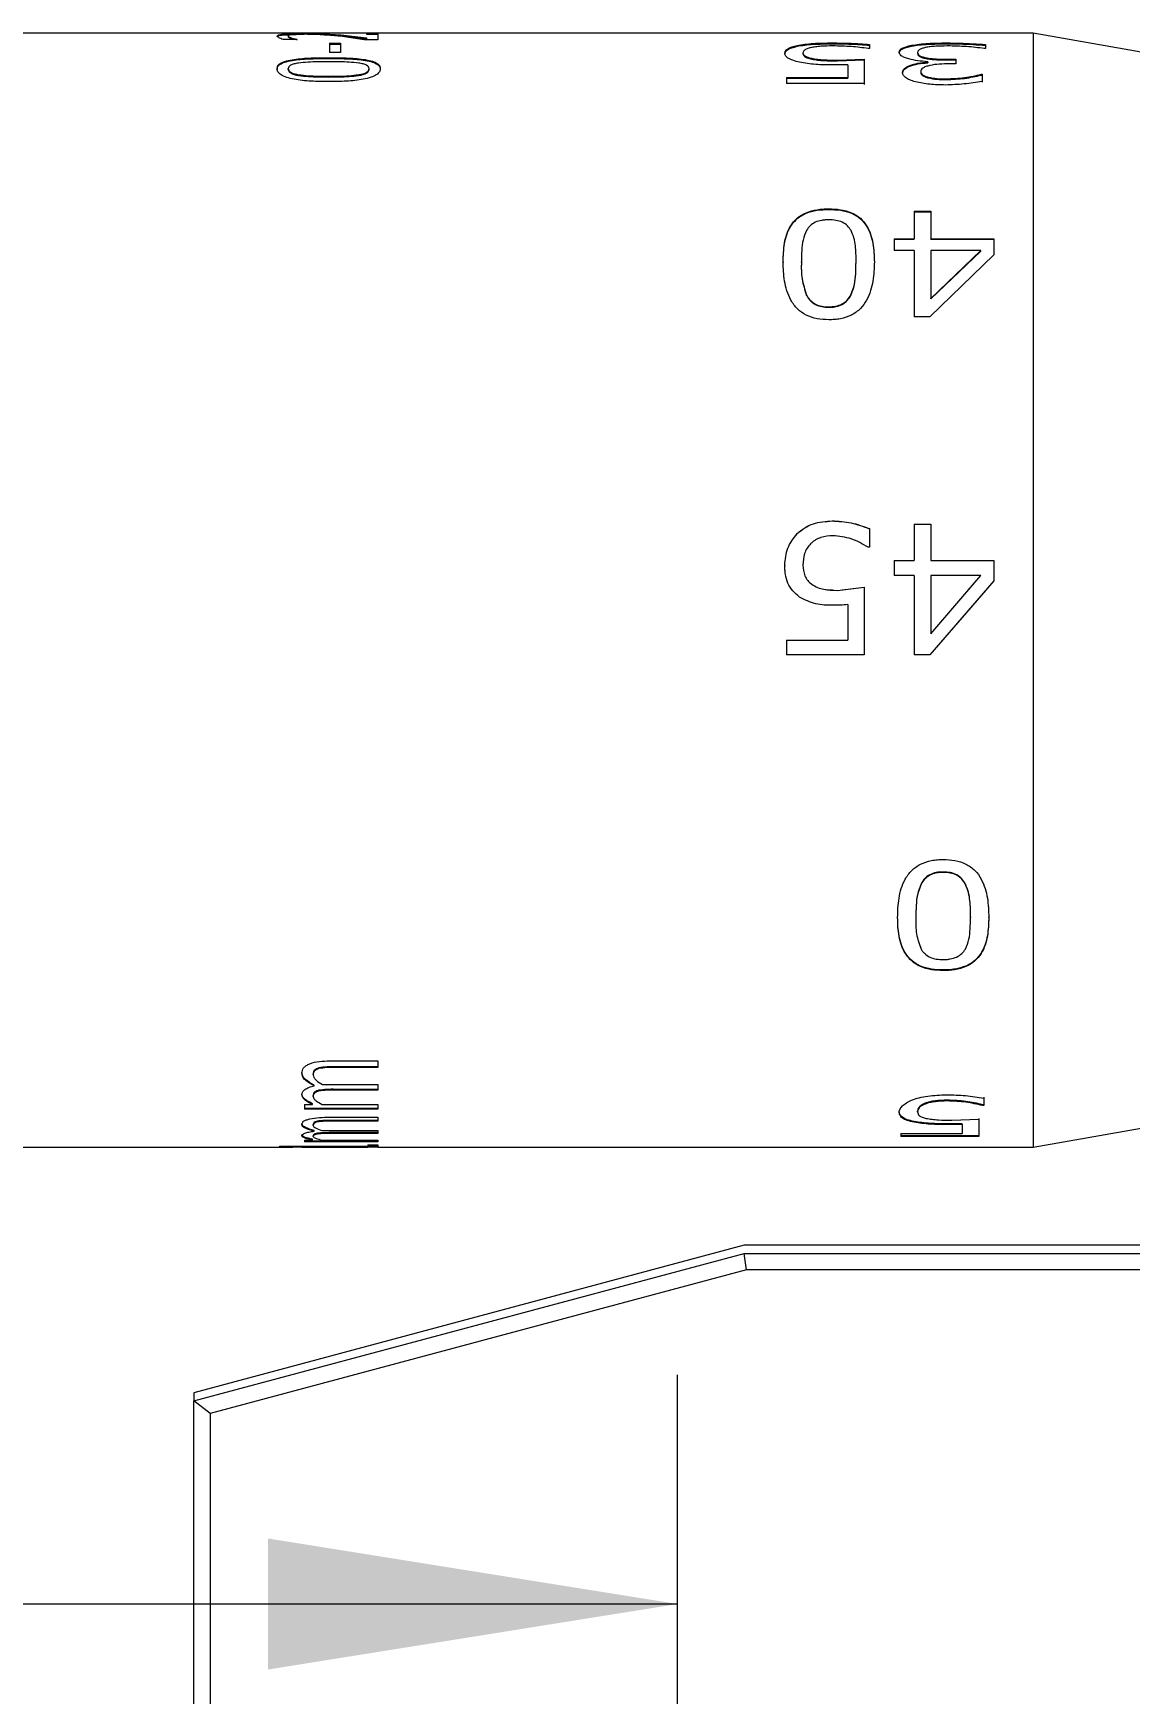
# Model space of a CAD drawing. Header units: millimetres. Extents: x 2 to 278, y 1 to 215.
# Drawn here: x 124.16 to 132.66, y 188.92 to 201.79 of the extents above; entities that cross this region are included whole.
import ezdxf

# ---------------------------------------------------------------- set-up
doc = ezdxf.new("R2010")
doc.units = ezdxf.units.MM
doc.styles.add('SLDTEXTSTYLE0', font='TXT', dxfattribs={"width": 0.75})
doc.dimstyles.new('SLDDIMSTYLE5', dxfattribs={"dimtxt": 2.116667, "dimasz": 3.175, "dimexe": 0, "dimexo": 0.0625, "dimgap": 0.529167, "dimtad": 0, "dimtih": 1, "dimtoh": 1, "dimdec": 1, "dimlfac": 2, "dimrnd": 1e-09, "dimzin": 4, "dimdsep": 46, "dimtxsty": 'SLDTEXTSTYLE0', "dimsah": 1, "dimcen": 0.09, "dimadec": 0, "dimazin": 1, "dimtfac": 1, "dimtdec": 1, "dimtmove": 0, "dimatfit": 0, "dimfxl": 1, "dimfrac": 2, "dimtolj": 1, "dimtzin": 12, "dimarcsym": 0})

# ---------------------------------------------------------------- blocks, each defined once
blk = doc.blocks.new('_D_4')
at = {"color": 7, "linetype": 'Continuous', "lineweight": 0}
for p, q in [((129.153, 187.8), (129.153, 191.392)), ((134.153, 184.675), (134.153, 191.392)), ((129.153, 189.614), (119.359, 189.614)), ((134.153, 189.614), (140.503, 189.614)), ((109.885, 188.044), (109.241, 188.044)), ((109.241, 188.044), (109.241, 184.681)), ((117.642, 188.044), (118.286, 188.044)), ((118.286, 188.044), (118.286, 184.681)), ((109.241, 184.681), (109.885, 184.681)), ((118.286, 184.681), (117.642, 184.681))]:
    blk.add_line(p, q, dxfattribs=at)
at = {"color": 7, "linetype": 'Continuous', "lineweight": 18}
for points in [[(129.153, 189.614), (125.978, 190.122), (125.978, 189.106)], [(134.153, 189.614), (137.328, 189.106), (137.328, 190.122)]]:
    blk.add_solid(points, dxfattribs=at)
at = {"color": 7, "linetype": 'Continuous', "lineweight": 18, "char_height": 2.1167, "attachment_point": 1, "style": 'SLDTEXTSTYLE0'}
for s, insert in [('10.0mm', (108.166, 191.202)), ('0.39in', (109.885, 187.409)), ('TYPICAL', (108.06, 183.617))]:
    blk.add_mtext(s, dxfattribs=dict(at, insert=insert))

msp = doc.modelspace()

# ---------------------------------------------------------------- linework, layer by layer
at = {"color": 7, "linetype": 'Continuous', "lineweight": 18}
for p, q in [((131.909, 201.793), (122.887, 201.793)), ((126.134, 201.771), (126.134, 201.765)), ((126.412, 201.787), (126.543, 201.78)), ((126.412, 201.787), (126.412, 201.781)), ((126.412, 201.781), (126.543, 201.774)), ((126.723, 201.741), (126.537, 201.769)), ((126.543, 201.78), (126.742, 201.757)), ((126.543, 201.774), (126.742, 201.75)), ((126.742, 201.79), (126.829, 201.79)), ((126.742, 201.79), (126.742, 201.785)), ((126.742, 201.784), (126.829, 201.784)), ((126.742, 201.757), (126.742, 201.75)), ((126.829, 201.79), (126.829, 201.741)), ((135.084, 201.233), (131.909, 201.793)), ((131.909, 201.793), (131.909, 200.968)), ((126.202, 201.744), (126.095, 201.744)), ((126.202, 201.745), (126.202, 201.744)), ((126.202, 201.745), (126.202, 201.739)), ((126.453, 201.715), (126.54, 201.715)), ((126.453, 201.715), (126.453, 201.643)), ((126.453, 201.709), (126.54, 201.709)), ((126.54, 201.643), (126.453, 201.643)), ((126.54, 201.715), (126.54, 201.643)), ((126.829, 201.741), (126.723, 201.741)), ((129.983, 201.639), (129.983, 201.633)), ((130.079, 201.698), (130.079, 201.691)), ((130.124, 201.64), (130.124, 201.633)), ((130.351, 201.717), (130.351, 201.711)), ((130.639, 201.674), (130.629, 201.674)), ((130.639, 201.706), (130.639, 201.674)), ((130.87, 201.645), (130.87, 201.639)), ((130.966, 201.699), (130.966, 201.693)), ((131.012, 201.643), (131.012, 201.637)), ((131.239, 201.717), (131.239, 201.711)), ((131.539, 201.674), (131.529, 201.674)), ((131.539, 201.705), (131.539, 201.674)), ((126.048, 201.518), (126.048, 201.512)), ((126.134, 201.512), (126.134, 201.518)), ((126.447, 201.603), (126.447, 201.597)), ((126.761, 201.512), (126.761, 201.518)), ((126.848, 201.518), (126.848, 201.512)), ((130.192, 201.598), (130.192, 201.592)), ((130.391, 201.584), (130.6, 201.592)), ((130.391, 201.578), (130.6, 201.585)), ((130.391, 201.584), (130.391, 201.578)), ((130.472, 201.548), (130.472, 201.449)), ((130.6, 201.592), (130.6, 201.402)), ((131.038, 201.494), (131.038, 201.488)), ((131.077, 201.603), (131.077, 201.596)), ((131.092, 201.572), (131.092, 201.569)), ((131.092, 201.569), (131.092, 201.563)), ((131.246, 201.592), (131.308, 201.592)), ((131.246, 201.592), (131.246, 201.585)), ((131.246, 201.585), (131.308, 201.585)), ((131.308, 201.555), (131.261, 201.555)), ((131.308, 201.592), (131.308, 201.555)), ((126.215, 201.465), (126.215, 201.471)), ((126.679, 201.465), (126.679, 201.471)), ((129.996, 201.449), (130.472, 201.449)), ((129.996, 201.449), (129.996, 201.402)), ((129.996, 201.443), (130.472, 201.443)), ((130.6, 201.402), (129.996, 201.402)), ((130.472, 201.449), (130.472, 201.443)), ((130.6, 201.402), (130.6, 201.396)), ((130.896, 201.49), (130.896, 201.484)), ((131.096, 201.451), (131.096, 201.446)), ((131.234, 201.439), (131.234, 201.433)), ((131.507, 201.474), (131.513, 201.474)), ((131.507, 201.474), (131.507, 201.468)), ((131.507, 201.468), (131.513, 201.468)), ((131.513, 201.474), (131.513, 201.418)), ((131.513, 201.418), (131.513, 201.412)), ((131.909, 200.968), (131.909, 193.157)), ((130.324, 200.431), (130.324, 200.427)), ((130.986, 200.412), (131.115, 200.412)), ((130.986, 200.412), (130.986, 200.199)), ((130.986, 200.408), (131.115, 200.408)), ((131.115, 200.412), (131.115, 200.199)), ((130.832, 200.199), (130.986, 200.199)), ((130.832, 200.199), (130.832, 200.108)), ((130.832, 200.195), (130.986, 200.195)), ((130.986, 200.108), (130.832, 200.108)), ((130.986, 200.195), (130.986, 200.199)), ((130.986, 200.108), (130.986, 199.593)), ((131.603, 200.075), (131.109, 199.593)), ((131.115, 200.199), (131.603, 200.199)), ((131.115, 200.195), (131.115, 200.199)), ((131.115, 200.195), (131.603, 200.195)), ((131.115, 200.108), (131.115, 199.735)), ((131.504, 200.108), (131.115, 200.108)), ((131.115, 199.735), (131.504, 200.108)), ((131.115, 199.732), (131.504, 200.104)), ((131.504, 200.104), (131.504, 200.108)), ((131.603, 200.199), (131.603, 200.075)), ((129.97, 200.02), (129.97, 200.016)), ((130.112, 200.016), (130.112, 200.02)), ((130.536, 200.017), (130.536, 200.021)), ((130.678, 200.021), (130.678, 200.017)), ((130.153, 199.759), (130.153, 199.762)), ((130.496, 199.76), (130.496, 199.763)), ((131.115, 199.732), (131.115, 199.735)), ((130.324, 199.668), (130.324, 199.671)), ((131.109, 199.593), (130.986, 199.593)), ((130.079, 197.913), (130.079, 197.912)), ((130.351, 198.012), (130.351, 198.011)), ((130.639, 197.952), (130.639, 197.807)), ((130.986, 197.986), (131.115, 197.986)), ((130.986, 197.986), (130.986, 197.704)), ((130.986, 197.985), (131.115, 197.985)), ((131.115, 197.986), (131.115, 197.704)), ((130.639, 197.807), (130.629, 197.807)), ((129.983, 197.668), (129.983, 197.667)), ((130.124, 197.669), (130.124, 197.668)), ((130.832, 197.704), (130.986, 197.704)), ((130.832, 197.704), (130.832, 197.589)), ((130.832, 197.704), (130.986, 197.704)), ((130.986, 197.704), (130.986, 197.704)), ((131.115, 197.704), (131.603, 197.704)), ((131.115, 197.704), (131.603, 197.704)), ((131.115, 197.704), (131.115, 197.704)), ((131.603, 197.704), (131.603, 197.547)), ((130.192, 197.521), (130.192, 197.521)), ((130.986, 197.589), (130.832, 197.589)), ((130.986, 197.589), (130.986, 196.973)), ((131.603, 197.547), (131.109, 196.973)), ((131.115, 197.136), (131.504, 197.589)), ((131.115, 197.589), (131.115, 197.136)), ((131.504, 197.589), (131.115, 197.589)), ((131.406, 197.475), (131.504, 197.589)), ((131.504, 197.589), (131.504, 197.589)), ((130.098, 197.421), (130.046, 197.469)), ((130.098, 197.421), (130.098, 197.421)), ((130.391, 197.473), (130.6, 197.499)), ((130.429, 197.478), (130.6, 197.499)), ((130.6, 197.499), (130.6, 196.973)), ((131.542, 197.475), (131.109, 196.973)), ((130.358, 197.357), (130.358, 197.357)), ((130.472, 197.363), (130.472, 197.088)), ((130.472, 197.363), (130.472, 197.363)), ((129.996, 197.088), (130.472, 197.088)), ((129.996, 197.088), (129.996, 196.973)), ((130.6, 196.973), (129.996, 196.973)), ((130.6, 196.973), (129.996, 196.973)), ((131.109, 196.973), (130.986, 196.973)), ((131.109, 196.973), (130.986, 196.973)), ((131.109, 196.973), (131.109, 196.973)), ((131.04, 195.197), (131.04, 195.194)), ((131.211, 195.289), (131.211, 195.286)), ((131.384, 195.196), (131.384, 195.192)), ((130.858, 194.936), (130.858, 194.94)), ((130.999, 194.94), (130.999, 194.936)), ((131.423, 194.941), (131.423, 194.937)), ((131.565, 194.937), (131.565, 194.941)), ((131.211, 194.525), (131.211, 194.53)), ((126.372, 193.765), (126.372, 193.771)), ((126.457, 193.825), (126.829, 193.825)), ((126.829, 193.78), (126.5, 193.78)), ((126.829, 193.774), (126.5, 193.774)), ((126.829, 193.825), (126.829, 193.774)), ((126.241, 193.73), (126.241, 193.736)), ((126.327, 193.717), (126.327, 193.722)), ((126.336, 193.631), (126.336, 193.637)), ((126.4, 193.641), (126.459, 193.642)), ((126.459, 193.642), (126.829, 193.642)), ((126.829, 193.642), (126.829, 193.599)), ((131.909, 193.157), (135.084, 193.717)), ((126.241, 193.562), (126.241, 193.567)), ((126.327, 193.55), (126.327, 193.556)), ((126.372, 193.591), (126.372, 193.597)), ((126.829, 193.604), (126.5, 193.604)), ((126.829, 193.599), (126.5, 193.599)), ((131.243, 193.514), (131.243, 193.52)), ((131.526, 193.543), (131.526, 193.537)), ((131.526, 193.537), (131.526, 193.479)), ((126.26, 193.487), (126.323, 193.487)), ((126.26, 193.487), (126.26, 193.451)), ((126.829, 193.457), (126.26, 193.457)), ((126.829, 193.451), (126.26, 193.451)), ((126.323, 193.487), (126.323, 193.493)), ((126.397, 193.487), (126.829, 193.487)), ((126.457, 193.388), (126.829, 193.388)), ((126.829, 193.487), (126.829, 193.451)), ((126.829, 193.388), (126.829, 193.358)), ((130.87, 193.428), (130.87, 193.434)), ((131.012, 193.429), (131.012, 193.435)), ((131.072, 193.49), (131.072, 193.496)), ((131.526, 193.485), (131.517, 193.485)), ((131.517, 193.479), (131.517, 193.485)), ((131.526, 193.479), (131.517, 193.479)), ((126.241, 193.333), (126.241, 193.339)), ((126.241, 193.244), (126.241, 193.251)), ((126.327, 193.325), (126.327, 193.332)), ((126.336, 193.279), (126.336, 193.285)), ((126.372, 193.353), (126.372, 193.359)), ((126.372, 193.259), (126.372, 193.265)), ((126.4, 193.284), (126.459, 193.285)), ((126.459, 193.285), (126.829, 193.285)), ((126.829, 193.364), (126.5, 193.364)), ((126.829, 193.358), (126.5, 193.358)), ((126.829, 193.269), (126.5, 193.269)), ((126.829, 193.263), (126.5, 193.263)), ((126.829, 193.285), (126.829, 193.263)), ((130.883, 193.263), (131.359, 193.263)), ((130.883, 193.263), (130.883, 193.239)), ((130.986, 193.349), (130.986, 193.355)), ((131.245, 193.331), (131.245, 193.337)), ((131.278, 193.365), (131.488, 193.373)), ((131.359, 193.332), (131.359, 193.338)), ((131.359, 193.332), (131.359, 193.263)), ((131.488, 193.379), (131.488, 193.373)), ((131.488, 193.373), (131.488, 193.239)), ((122.887, 193.157), (126.171, 193.157)), ((126.067, 193.163), (126.752, 193.163)), ((126.067, 193.163), (126.067, 193.159)), ((126.241, 193.157), (126.173, 193.157)), ((126.241, 193.159), (126.241, 193.163)), ((126.241, 193.159), (126.241, 193.157)), ((126.752, 193.159), (126.241, 193.159)), ((126.241, 193.157), (126.752, 193.157)), ((126.26, 193.211), (126.323, 193.211)), ((126.26, 193.211), (126.26, 193.197)), ((126.829, 193.203), (126.26, 193.203)), ((126.829, 193.197), (126.26, 193.197)), ((126.323, 193.211), (126.323, 193.218)), ((126.327, 193.239), (126.327, 193.245)), ((126.397, 193.211), (126.829, 193.211)), ((126.752, 193.173), (126.829, 193.173)), ((126.752, 193.173), (126.752, 193.163)), ((126.752, 193.163), (126.829, 193.163)), ((126.752, 193.159), (126.752, 193.163)), ((126.752, 193.159), (126.752, 193.157)), ((126.829, 193.157), (126.752, 193.157)), ((126.829, 193.211), (126.829, 193.197)), ((126.829, 193.173), (126.829, 193.157)), ((126.829, 193.157), (131.909, 193.157)), ((131.488, 193.245), (130.883, 193.245)), ((131.488, 193.239), (130.883, 193.239)), ((129.669, 192.395), (125.403, 191.252)), ((142.999, 192.395), (129.669, 192.395)), ((125.403, 191.188), (129.669, 192.331)), ((129.686, 192.204), (129.669, 192.331)), ((129.669, 192.331), (163.638, 192.331)), ((129.686, 192.204), (125.53, 191.091)), ((163.621, 192.204), (129.686, 192.204)), ((125.403, 191.252), (125.403, 191.188)), ((125.53, 191.091), (125.403, 191.188)), ((125.403, 168.101), (125.403, 191.188)), ((125.53, 191.091), (125.53, 168.199))]:
    msp.add_line(p, q, dxfattribs=at)
for points, knots in [([(126.048, 201.771), (126.049, 201.774), (126.052, 201.78), (126.085, 201.785), (126.127, 201.787), (126.167, 201.788), (126.212, 201.789), (126.243, 201.789), (126.259, 201.789)], [0, 0, 0, 0, 0.250257, 0.499478, 0.624589, 0.749638, 0.874759, 1, 1, 1, 1]), ([(126.048, 201.765), (126.049, 201.768), (126.052, 201.774), (126.085, 201.779), (126.127, 201.781), (126.162, 201.782), (126.187, 201.782), (126.196, 201.782)], [0, 0, 0, 0, 0.301652, 0.602128, 0.753035, 0.90392, 1, 1, 1, 1]), ([(126.095, 201.744), (126.082, 201.749), (126.055, 201.759), (126.05, 201.767), (126.048, 201.771)], [0, 0, 0, 0, 0.5000144, 1, 1, 1, 1]), ([(126.262, 201.784), (126.252, 201.784), (126.233, 201.783), (126.206, 201.783), (126.183, 201.782), (126.163, 201.781), (126.149, 201.779), (126.137, 201.776), (126.135, 201.773), (126.134, 201.771)], [0, 0, 0, 0, 0.135625, 0.250009, 0.375164, 0.499903, 0.622839, 0.75005, 1, 1, 1, 1]), ([(126.134, 201.771), (126.138, 201.767), (126.146, 201.759), (126.183, 201.75), (126.202, 201.745)], [0, 0, 0, 0, 0.4997469, 1, 1, 1, 1]), ([(126.134, 201.765), (126.138, 201.761), (126.143, 201.755), (126.172, 201.747), (126.182, 201.744)], [0, 0, 0, 0, 0.625364, 1, 1, 1, 1]), ([(126.259, 201.789), (126.286, 201.789), (126.34, 201.789), (126.388, 201.788), (126.412, 201.787)], [0, 0, 0, 0, 0.500081, 1, 1, 1, 1]), ([(126.537, 201.769), (126.498, 201.773), (126.44, 201.778), (126.346, 201.783), (126.29, 201.783), (126.262, 201.784)], [0, 0, 0, 0, 0.5010646, 0.7508493, 1, 1, 1, 1]), ([(129.983, 201.639), (129.987, 201.651), (129.995, 201.674), (130.051, 201.69), (130.079, 201.698)], [0, 0, 0, 0, 0.5004526, 1, 1, 1, 1]), ([(129.983, 201.633), (129.987, 201.645), (129.995, 201.668), (130.051, 201.684), (130.079, 201.691)], [0, 0, 0, 0, 0.500359, 1, 1, 1, 1]), ([(130.098, 201.567), (130.08, 201.572), (130.043, 201.582), (130.005, 201.6), (129.989, 201.617), (129.984, 201.63), (129.983, 201.636), (129.983, 201.639)], [0, 0, 0, 0, 0.249801, 0.499609, 0.749505, 0.874729, 1, 1, 1, 1]), ([(130.079, 201.698), (130.098, 201.701), (130.136, 201.707), (130.227, 201.716), (130.301, 201.717), (130.351, 201.717)], [0, 0, 0, 0, 0.250276, 0.500633, 1, 1, 1, 1]), ([(130.079, 201.691), (130.098, 201.695), (130.136, 201.701), (130.227, 201.709), (130.301, 201.71), (130.351, 201.711)], [0, 0, 0, 0, 0.250193, 0.500539, 1, 1, 1, 1]), ([(130.184, 201.68), (130.174, 201.678), (130.154, 201.673), (130.129, 201.659), (130.126, 201.647), (130.124, 201.64)], [0, 0, 0, 0, 0.2501719, 0.5004723, 1, 1, 1, 1]), ([(130.124, 201.64), (130.127, 201.632), (130.13, 201.62), (130.159, 201.606), (130.181, 201.601), (130.192, 201.598)], [0, 0, 0, 0, 0.499125, 0.74964, 1, 1, 1, 1]), ([(130.124, 201.633), (130.127, 201.626), (130.13, 201.614), (130.159, 201.6), (130.181, 201.595), (130.192, 201.592)], [0, 0, 0, 0, 0.498988, 0.749522, 1, 1, 1, 1]), ([(130.356, 201.694), (130.324, 201.694), (130.277, 201.693), (130.227, 201.688), (130.201, 201.684), (130.19, 201.682), (130.184, 201.68)], [0, 0, 0, 0, 0.499447, 0.749427, 0.874687, 1, 1, 1, 1]), ([(130.351, 201.717), (130.4, 201.717), (130.499, 201.716), (130.592, 201.709), (130.639, 201.706)], [0, 0, 0, 0, 0.497226, 1, 1, 1, 1]), ([(130.351, 201.711), (130.4, 201.71), (130.499, 201.71), (130.592, 201.703), (130.639, 201.699)], [0, 0, 0, 0, 0.497877, 1, 1, 1, 1]), ([(130.629, 201.674), (130.587, 201.68), (130.502, 201.691), (130.405, 201.693), (130.356, 201.694)], [0, 0, 0, 0, 0.500486, 1, 1, 1, 1]), ([(130.87, 201.645), (130.874, 201.656), (130.882, 201.678), (130.938, 201.692), (130.966, 201.699)], [0, 0, 0, 0, 0.500139, 1, 1, 1, 1]), ([(130.87, 201.639), (130.874, 201.65), (130.882, 201.672), (130.938, 201.686), (130.966, 201.693)], [0, 0, 0, 0, 0.500032, 1, 1, 1, 1]), ([(130.945, 201.593), (130.933, 201.597), (130.909, 201.604), (130.876, 201.622), (130.873, 201.636), (130.87, 201.645)], [0, 0, 0, 0, 0.249065, 0.500829, 1, 1, 1, 1]), ([(130.966, 201.699), (130.986, 201.702), (131.024, 201.708), (131.116, 201.716), (131.189, 201.717), (131.239, 201.717)], [0, 0, 0, 0, 0.250211, 0.500474, 1, 1, 1, 1]), ([(130.966, 201.693), (130.986, 201.696), (131.024, 201.702), (131.116, 201.709), (131.189, 201.71), (131.239, 201.711)], [0, 0, 0, 0, 0.250132, 0.500389, 1, 1, 1, 1]), ([(131.074, 201.682), (131.064, 201.679), (131.044, 201.674), (131.016, 201.662), (131.014, 201.651), (131.012, 201.643)], [0, 0, 0, 0, 0.248401, 0.500745, 1, 1, 1, 1]), ([(131.012, 201.643), (131.014, 201.636), (131.016, 201.624), (131.045, 201.61), (131.067, 201.605), (131.077, 201.603)], [0, 0, 0, 0, 0.499369, 0.749769, 1, 1, 1, 1]), ([(131.012, 201.637), (131.014, 201.63), (131.016, 201.618), (131.045, 201.604), (131.067, 201.599), (131.077, 201.596)], [0, 0, 0, 0, 0.499232, 0.749649, 1, 1, 1, 1]), ([(131.243, 201.694), (131.212, 201.693), (131.167, 201.693), (131.11, 201.688), (131.086, 201.684), (131.074, 201.682)], [0, 0, 0, 0, 0.499653, 0.7500013, 1, 1, 1, 1]), ([(131.239, 201.717), (131.273, 201.717), (131.341, 201.716), (131.442, 201.712), (131.507, 201.707), (131.539, 201.705)], [0, 0, 0, 0, 0.330209, 0.666076, 1, 1, 1, 1]), ([(131.239, 201.711), (131.273, 201.711), (131.342, 201.71), (131.443, 201.706), (131.508, 201.701), (131.539, 201.699)], [0, 0, 0, 0, 0.331339, 0.672027, 1, 1, 1, 1]), ([(131.529, 201.674), (131.484, 201.68), (131.395, 201.691), (131.293, 201.693), (131.243, 201.694)], [0, 0, 0, 0, 0.500401, 1, 1, 1, 1]), ([(126.048, 201.518), (126.049, 201.526), (126.051, 201.542), (126.075, 201.563), (126.119, 201.579), (126.198, 201.594), (126.311, 201.602), (126.402, 201.603), (126.447, 201.603)], [0, 0, 0, 0, 0.125105, 0.249989, 0.369027, 0.499664, 0.749497, 1, 1, 1, 1]), ([(126.048, 201.512), (126.049, 201.52), (126.051, 201.536), (126.075, 201.557), (126.119, 201.573), (126.198, 201.588), (126.311, 201.596), (126.402, 201.597), (126.447, 201.597)], [0, 0, 0, 0, 0.124989, 0.249779, 0.368795, 0.499427, 0.749366, 1, 1, 1, 1]), ([(126.448, 201.417), (126.403, 201.418), (126.312, 201.419), (126.199, 201.43), (126.12, 201.449), (126.076, 201.469), (126.056, 201.49), (126.048, 201.506), (126.048, 201.514), (126.048, 201.518)], [0, 0, 0, 0, 0.250468, 0.500246, 0.625197, 0.749918, 0.874721, 0.937349, 1, 1, 1, 1]), ([(126.214, 201.561), (126.202, 201.559), (126.178, 201.555), (126.151, 201.545), (126.136, 201.532), (126.135, 201.523), (126.134, 201.518)], [0, 0, 0, 0, 0.2502187, 0.4999452, 0.7496424, 1, 1, 1, 1]), ([(126.134, 201.518), (126.135, 201.513), (126.136, 201.504), (126.152, 201.49), (126.179, 201.478), (126.203, 201.473), (126.215, 201.471)], [0, 0, 0, 0, 0.250382, 0.500195, 0.749819, 1, 1, 1, 1]), ([(126.134, 201.512), (126.135, 201.507), (126.136, 201.498), (126.152, 201.484), (126.179, 201.472), (126.203, 201.467), (126.215, 201.465)], [0, 0, 0, 0, 0.250264, 0.500007, 0.749672, 1, 1, 1, 1]), ([(126.447, 201.571), (126.419, 201.571), (126.366, 201.571), (126.287, 201.569), (126.238, 201.564), (126.214, 201.561)], [0, 0, 0, 0, 0.360082, 0.676793, 1, 1, 1, 1]), ([(126.447, 201.603), (126.493, 201.603), (126.584, 201.602), (126.698, 201.594), (126.776, 201.58), (126.821, 201.563), (126.84, 201.545), (126.847, 201.53), (126.848, 201.522), (126.848, 201.518)], [0, 0, 0, 0, 0.250444, 0.500204, 0.629673, 0.74991, 0.874737, 0.937355, 1, 1, 1, 1]), ([(126.447, 201.597), (126.493, 201.597), (126.584, 201.596), (126.698, 201.588), (126.776, 201.574), (126.82, 201.557), (126.845, 201.536), (126.847, 201.52), (126.848, 201.512)], [0, 0, 0, 0, 0.250623, 0.500537, 0.630057, 0.750262, 0.875018, 1, 1, 1, 1]), ([(126.681, 201.561), (126.656, 201.564), (126.608, 201.569), (126.529, 201.571), (126.476, 201.571), (126.447, 201.571)], [0, 0, 0, 0, 0.325579, 0.638577, 1, 1, 1, 1]), ([(126.848, 201.518), (126.847, 201.51), (126.845, 201.494), (126.821, 201.47), (126.777, 201.449), (126.698, 201.43), (126.585, 201.419), (126.494, 201.418), (126.448, 201.417)], [0, 0, 0, 0, 0.125111, 0.249993, 0.36919, 0.499633, 0.749486, 1, 1, 1, 1]), ([(126.679, 201.471), (126.691, 201.473), (126.716, 201.478), (126.744, 201.489), (126.76, 201.503), (126.761, 201.513), (126.761, 201.518)], [0, 0, 0, 0, 0.250222, 0.499889, 0.749552, 1, 1, 1, 1]), ([(126.679, 201.465), (126.691, 201.467), (126.716, 201.472), (126.744, 201.483), (126.76, 201.497), (126.761, 201.507), (126.761, 201.512)], [0, 0, 0, 0, 0.250374, 0.500084, 0.749673, 1, 1, 1, 1]), ([(126.761, 201.518), (126.761, 201.523), (126.759, 201.532), (126.744, 201.545), (126.717, 201.555), (126.693, 201.559), (126.681, 201.561)], [0, 0, 0, 0, 0.25041, 0.500285, 0.749896, 1, 1, 1, 1]), ([(130.358, 201.547), (130.312, 201.547), (130.221, 201.547), (130.139, 201.561), (130.098, 201.567)], [0, 0, 0, 0, 0.501299, 1, 1, 1, 1]), ([(130.192, 201.598), (130.207, 201.595), (130.236, 201.59), (130.304, 201.585), (130.356, 201.584), (130.391, 201.584)], [0, 0, 0, 0, 0.249715, 0.499736, 1, 1, 1, 1]), ([(130.192, 201.592), (130.207, 201.589), (130.236, 201.584), (130.304, 201.579), (130.356, 201.578), (130.391, 201.578)], [0, 0, 0, 0, 0.249659, 0.499683, 1, 1, 1, 1]), ([(130.472, 201.548), (130.453, 201.548), (130.415, 201.547), (130.377, 201.547), (130.358, 201.547)], [0, 0, 0, 0, 0.499995, 1, 1, 1, 1]), ([(130.896, 201.49), (130.899, 201.5), (130.904, 201.52), (130.951, 201.543), (131.013, 201.562), (131.066, 201.567), (131.092, 201.569)], [0, 0, 0, 0, 0.249826, 0.499596, 0.749917, 1, 1, 1, 1]), ([(130.896, 201.484), (130.899, 201.494), (130.904, 201.514), (130.951, 201.538), (131.013, 201.556), (131.066, 201.561), (131.092, 201.563)], [0, 0, 0, 0, 0.249675, 0.499385, 0.74976, 1, 1, 1, 1]), ([(131.092, 201.572), (131.065, 201.574), (131.012, 201.578), (130.968, 201.588), (130.945, 201.593)], [0, 0, 0, 0, 0.500563, 1, 1, 1, 1]), ([(131.261, 201.555), (131.234, 201.555), (131.18, 201.554), (131.117, 201.546), (131.075, 201.534), (131.052, 201.522), (131.04, 201.509), (131.038, 201.499), (131.038, 201.494)], [0, 0, 0, 0, 0.250292, 0.499776, 0.627084, 0.749742, 0.874757, 1, 1, 1, 1]), ([(131.038, 201.494), (131.038, 201.49), (131.039, 201.482), (131.051, 201.47), (131.07, 201.459), (131.088, 201.454), (131.096, 201.451)], [0, 0, 0, 0, 0.25023, 0.500061, 0.749996, 1, 1, 1, 1]), ([(131.077, 201.603), (131.09, 201.6), (131.116, 201.596), (131.173, 201.592), (131.217, 201.592), (131.246, 201.592)], [0, 0, 0, 0, 0.249674, 0.499724, 1, 1, 1, 1]), ([(131.077, 201.596), (131.09, 201.594), (131.116, 201.59), (131.173, 201.586), (131.217, 201.586), (131.246, 201.585)], [0, 0, 0, 0, 0.2496239, 0.499678, 1, 1, 1, 1]), ([(126.215, 201.471), (126.24, 201.468), (126.288, 201.462), (126.368, 201.46), (126.421, 201.46), (126.448, 201.459)], [0, 0, 0, 0, 0.3255828, 0.6492413, 1, 1, 1, 1]), ([(126.215, 201.465), (126.24, 201.462), (126.288, 201.456), (126.368, 201.454), (126.421, 201.454), (126.448, 201.453)], [0, 0, 0, 0, 0.325561, 0.649228, 1, 1, 1, 1]), ([(126.448, 201.459), (126.476, 201.46), (126.528, 201.46), (126.607, 201.461), (126.655, 201.468), (126.679, 201.471)], [0, 0, 0, 0, 0.354373, 0.673041, 1, 1, 1, 1]), ([(126.448, 201.453), (126.476, 201.454), (126.528, 201.454), (126.607, 201.456), (126.655, 201.462), (126.679, 201.465)], [0, 0, 0, 0, 0.3543865, 0.6730634, 1, 1, 1, 1]), ([(130.996, 201.416), (130.981, 201.42), (130.951, 201.43), (130.918, 201.448), (130.902, 201.466), (130.897, 201.48), (130.896, 201.486), (130.896, 201.49)], [0, 0, 0, 0, 0.2499779, 0.4997621, 0.7495392, 0.8747406, 1, 1, 1, 1]), ([(131.228, 201.391), (131.187, 201.392), (131.105, 201.393), (131.032, 201.408), (130.996, 201.416)], [0, 0, 0, 0, 0.501037, 1, 1, 1, 1]), ([(131.038, 201.488), (131.038, 201.484), (131.039, 201.476), (131.051, 201.464), (131.07, 201.454), (131.088, 201.448), (131.096, 201.446)], [0, 0, 0, 0, 0.250139, 0.499917, 0.749878, 1, 1, 1, 1]), ([(131.096, 201.451), (131.118, 201.447), (131.161, 201.439), (131.209, 201.439), (131.234, 201.439)], [0, 0, 0, 0, 0.498881, 1, 1, 1, 1]), ([(131.096, 201.446), (131.118, 201.442), (131.161, 201.433), (131.209, 201.433), (131.234, 201.433)], [0, 0, 0, 0, 0.498834, 1, 1, 1, 1]), ([(131.513, 201.418), (131.468, 201.411), (131.376, 201.396), (131.277, 201.393), (131.228, 201.391)], [0, 0, 0, 0, 0.50004, 1, 1, 1, 1]), ([(131.234, 201.439), (131.282, 201.441), (131.38, 201.445), (131.464, 201.464), (131.507, 201.474)], [0, 0, 0, 0, 0.499614, 1, 1, 1, 1]), ([(131.234, 201.433), (131.282, 201.435), (131.38, 201.439), (131.464, 201.458), (131.507, 201.468)], [0, 0, 0, 0, 0.499675, 1, 1, 1, 1]), ([(129.97, 200.02), (129.972, 200.069), (129.975, 200.166), (130.011, 200.282), (130.075, 200.36), (130.147, 200.404), (130.218, 200.423), (130.278, 200.43), (130.309, 200.431), (130.324, 200.431)], [0, 0, 0, 0, 0.2504345, 0.5001877, 0.629668, 0.7499007, 0.8747319, 0.9373529, 1, 1, 1, 1]), ([(129.97, 200.016), (129.972, 200.065), (129.975, 200.162), (130.011, 200.278), (130.075, 200.356), (130.147, 200.4), (130.233, 200.423), (130.293, 200.425), (130.324, 200.427)], [0, 0, 0, 0, 0.25035, 0.500044, 0.629545, 0.749833, 0.874781, 1, 1, 1, 1]), ([(130.324, 200.346), (130.315, 200.345), (130.297, 200.345), (130.261, 200.341), (130.218, 200.329), (130.177, 200.301), (130.161, 200.277), (130.152, 200.264)], [0, 0, 0, 0, 0.125385, 0.250691, 0.500473, 0.749989, 1, 1, 1, 1]), ([(130.324, 200.431), (130.354, 200.43), (130.415, 200.428), (130.502, 200.404), (130.573, 200.36), (130.636, 200.281), (130.672, 200.167), (130.676, 200.069), (130.678, 200.021)], [0, 0, 0, 0, 0.125107, 0.249982, 0.374728, 0.499704, 0.749513, 1, 1, 1, 1]), ([(130.324, 200.427), (130.354, 200.425), (130.415, 200.423), (130.502, 200.4), (130.573, 200.356), (130.636, 200.277), (130.672, 200.163), (130.676, 200.066), (130.678, 200.017)], [0, 0, 0, 0, 0.125222, 0.250192, 0.374981, 0.499943, 0.749645, 1, 1, 1, 1]), ([(130.497, 200.263), (130.489, 200.275), (130.472, 200.3), (130.431, 200.329), (130.379, 200.344), (130.342, 200.345), (130.324, 200.346)], [0, 0, 0, 0, 0.250221, 0.499886, 0.749549, 1, 1, 1, 1]), ([(130.152, 200.264), (130.142, 200.239), (130.121, 200.19), (130.114, 200.107), (130.112, 200.05), (130.112, 200.02)], [0, 0, 0, 0, 0.325852, 0.643345, 1, 1, 1, 1]), ([(130.536, 200.021), (130.536, 200.042), (130.536, 200.084), (130.531, 200.145), (130.523, 200.206), (130.505, 200.244), (130.497, 200.263)], [0, 0, 0, 0, 0.250149, 0.500286, 0.750259, 1, 1, 1, 1]), ([(130.324, 199.571), (130.293, 199.572), (130.233, 199.575), (130.147, 199.603), (130.076, 199.654), (130.013, 199.744), (129.975, 199.872), (129.972, 199.97), (129.97, 200.02)], [0, 0, 0, 0, 0.1251076, 0.2499959, 0.368839, 0.4996774, 0.749515, 1, 1, 1, 1]), ([(130.112, 200.02), (130.111, 199.977), (130.11, 199.891), (130.139, 199.805), (130.153, 199.762)], [0, 0, 0, 0, 0.501161, 1, 1, 1, 1]), ([(130.112, 200.016), (130.111, 199.973), (130.11, 199.887), (130.139, 199.802), (130.153, 199.759)], [0, 0, 0, 0, 0.501143, 1, 1, 1, 1]), ([(130.678, 200.021), (130.676, 199.971), (130.672, 199.872), (130.636, 199.746), (130.573, 199.655), (130.502, 199.603), (130.43, 199.58), (130.369, 199.572), (130.339, 199.571), (130.324, 199.571)], [0, 0, 0, 0, 0.250459, 0.50023, 0.625184, 0.749909, 0.874716, 0.937346, 1, 1, 1, 1]), ([(130.496, 199.763), (130.506, 199.791), (130.527, 199.846), (130.534, 199.933), (130.535, 199.991), (130.536, 200.021)], [0, 0, 0, 0, 0.325118, 0.645265, 1, 1, 1, 1]), ([(130.496, 199.76), (130.506, 199.787), (130.527, 199.842), (130.534, 199.929), (130.535, 199.987), (130.536, 200.017)], [0, 0, 0, 0, 0.3251589, 0.6453009, 1, 1, 1, 1]), ([(130.153, 199.762), (130.157, 199.755), (130.165, 199.742), (130.185, 199.717), (130.219, 199.69), (130.27, 199.673), (130.306, 199.672), (130.324, 199.671)], [0, 0, 0, 0, 0.125334, 0.250583, 0.500113, 0.749751, 1, 1, 1, 1]), ([(130.153, 199.759), (130.157, 199.752), (130.165, 199.738), (130.185, 199.713), (130.219, 199.687), (130.27, 199.67), (130.306, 199.669), (130.324, 199.668)], [0, 0, 0, 0, 0.125251, 0.250435, 0.499924, 0.749634, 1, 1, 1, 1]), ([(130.324, 199.671), (130.333, 199.672), (130.351, 199.672), (130.387, 199.677), (130.429, 199.691), (130.471, 199.722), (130.487, 199.75), (130.496, 199.763)], [0, 0, 0, 0, 0.125362, 0.250643, 0.500339, 0.749896, 1, 1, 1, 1]), ([(130.324, 199.668), (130.333, 199.668), (130.351, 199.669), (130.387, 199.673), (130.429, 199.688), (130.471, 199.719), (130.487, 199.746), (130.496, 199.76)], [0, 0, 0, 0, 0.1254224, 0.2507602, 0.5005268, 0.7500438, 1, 1, 1, 1]), ([(129.983, 197.668), (129.987, 197.713), (129.995, 197.804), (130.051, 197.877), (130.079, 197.913)], [0, 0, 0, 0, 0.500453, 1, 1, 1, 1]), ([(129.983, 197.667), (129.987, 197.713), (129.995, 197.804), (130.051, 197.876), (130.079, 197.912)], [0, 0, 0, 0, 0.500359, 1, 1, 1, 1]), ([(130.079, 197.913), (130.098, 197.929), (130.136, 197.961), (130.227, 198.003), (130.301, 198.008), (130.351, 198.012)], [0, 0, 0, 0, 0.250276, 0.500633, 1, 1, 1, 1]), ([(130.079, 197.912), (130.098, 197.928), (130.136, 197.96), (130.227, 198.002), (130.301, 198.007), (130.351, 198.011)], [0, 0, 0, 0, 0.250193, 0.500539, 1, 1, 1, 1]), ([(130.356, 197.897), (130.324, 197.894), (130.277, 197.891), (130.227, 197.868), (130.201, 197.851), (130.19, 197.84), (130.184, 197.835)], [0, 0, 0, 0, 0.499447, 0.749427, 0.874687, 1, 1, 1, 1]), ([(130.351, 198.012), (130.4, 198.009), (130.499, 198.004), (130.592, 197.969), (130.639, 197.952)], [0, 0, 0, 0, 0.497226, 1, 1, 1, 1]), ([(130.351, 198.011), (130.4, 198.008), (130.499, 198.003), (130.592, 197.969), (130.639, 197.951)], [0, 0, 0, 0, 0.497877, 1, 1, 1, 1]), ([(130.629, 197.807), (130.587, 197.832), (130.502, 197.881), (130.405, 197.891), (130.356, 197.897)], [0, 0, 0, 0, 0.500486, 1, 1, 1, 1]), ([(130.184, 197.835), (130.174, 197.823), (130.154, 197.8), (130.129, 197.745), (130.126, 197.699), (130.124, 197.669)], [0, 0, 0, 0, 0.250172, 0.500472, 1, 1, 1, 1]), ([(130.098, 197.421), (130.08, 197.436), (130.043, 197.466), (130.005, 197.528), (129.989, 197.585), (129.984, 197.632), (129.983, 197.656), (129.983, 197.668)], [0, 0, 0, 0, 0.249801, 0.499609, 0.749505, 0.874729, 1, 1, 1, 1]), ([(130.124, 197.669), (130.127, 197.64), (130.13, 197.597), (130.159, 197.548), (130.181, 197.53), (130.192, 197.521)], [0, 0, 0, 0, 0.4991247, 0.7496402, 1, 1, 1, 1]), ([(130.124, 197.668), (130.127, 197.64), (130.13, 197.597), (130.159, 197.548), (130.181, 197.53), (130.192, 197.521)], [0, 0, 0, 0, 0.498988, 0.749522, 1, 1, 1, 1]), ([(130.192, 197.521), (130.207, 197.511), (130.236, 197.493), (130.304, 197.476), (130.356, 197.474), (130.391, 197.473)], [0, 0, 0, 0, 0.249715, 0.499736, 1, 1, 1, 1]), ([(130.192, 197.521), (130.207, 197.511), (130.236, 197.493), (130.292, 197.479), (130.332, 197.477), (130.354, 197.476)], [0, 0, 0, 0, 0.303876, 0.608196, 1, 1, 1, 1]), ([(130.358, 197.357), (130.312, 197.358), (130.221, 197.359), (130.139, 197.4), (130.098, 197.421)], [0, 0, 0, 0, 0.501299, 1, 1, 1, 1]), ([(130.358, 197.357), (130.312, 197.358), (130.221, 197.359), (130.139, 197.4), (130.098, 197.421)], [0, 0, 0, 0, 0.50135, 1, 1, 1, 1]), ([(130.472, 197.363), (130.453, 197.361), (130.415, 197.358), (130.377, 197.357), (130.358, 197.357)], [0, 0, 0, 0, 0.499995, 1, 1, 1, 1]), ([(130.472, 197.363), (130.453, 197.361), (130.415, 197.358), (130.377, 197.358), (130.358, 197.357)], [0, 0, 0, 0, 0.499993, 1, 1, 1, 1]), ([(130.858, 194.936), (130.859, 194.986), (130.863, 195.085), (130.898, 195.213), (130.963, 195.303), (131.034, 195.354), (131.105, 195.377), (131.166, 195.386), (131.196, 195.386), (131.211, 195.387)], [0, 0, 0, 0, 0.250434, 0.500188, 0.629668, 0.749901, 0.874732, 0.937353, 1, 1, 1, 1]), ([(131.211, 195.387), (131.242, 195.385), (131.302, 195.383), (131.389, 195.355), (131.461, 195.303), (131.524, 195.213), (131.56, 195.086), (131.563, 194.987), (131.565, 194.937)], [0, 0, 0, 0, 0.125107, 0.249982, 0.374728, 0.499704, 0.749513, 1, 1, 1, 1]), ([(131.04, 195.197), (131.029, 195.17), (131.008, 195.115), (131.001, 195.028), (131, 194.97), (130.999, 194.94)], [0, 0, 0, 0, 0.325883, 0.64339, 1, 1, 1, 1]), ([(131.04, 195.194), (131.029, 195.166), (131.008, 195.112), (131.001, 195.024), (131, 194.967), (130.999, 194.936)], [0, 0, 0, 0, 0.325852, 0.643345, 1, 1, 1, 1]), ([(131.211, 195.289), (131.202, 195.289), (131.184, 195.289), (131.149, 195.284), (131.106, 195.27), (131.064, 195.239), (131.048, 195.211), (131.04, 195.197)], [0, 0, 0, 0, 0.125446, 0.250809, 0.500664, 0.75014, 1, 1, 1, 1]), ([(131.211, 195.286), (131.202, 195.286), (131.184, 195.286), (131.149, 195.281), (131.106, 195.267), (131.064, 195.235), (131.048, 195.208), (131.04, 195.194)], [0, 0, 0, 0, 0.125385, 0.250691, 0.500473, 0.749989, 1, 1, 1, 1]), ([(131.384, 195.196), (131.376, 195.21), (131.36, 195.237), (131.318, 195.27), (131.266, 195.287), (131.23, 195.289), (131.211, 195.289)], [0, 0, 0, 0, 0.250068, 0.499692, 0.749428, 1, 1, 1, 1]), ([(131.384, 195.192), (131.376, 195.206), (131.36, 195.234), (131.318, 195.267), (131.266, 195.284), (131.23, 195.285), (131.211, 195.286)], [0, 0, 0, 0, 0.250221, 0.499886, 0.749549, 1, 1, 1, 1]), ([(131.423, 194.941), (131.423, 194.962), (131.423, 195.004), (131.419, 195.068), (131.41, 195.133), (131.393, 195.175), (131.384, 195.196)], [0, 0, 0, 0, 0.250139, 0.500267, 0.750236, 1, 1, 1, 1]), ([(131.423, 194.937), (131.423, 194.958), (131.423, 195.001), (131.419, 195.065), (131.41, 195.13), (131.393, 195.171), (131.384, 195.192)], [0, 0, 0, 0, 0.250149, 0.500286, 0.750259, 1, 1, 1, 1]), ([(131.211, 194.53), (131.181, 194.531), (131.12, 194.533), (131.035, 194.556), (130.964, 194.6), (130.9, 194.678), (130.863, 194.794), (130.859, 194.891), (130.858, 194.94)], [0, 0, 0, 0, 0.125223, 0.250206, 0.369104, 0.499915, 0.749647, 1, 1, 1, 1]), ([(131.211, 194.525), (131.181, 194.526), (131.12, 194.529), (131.035, 194.552), (130.964, 194.596), (130.9, 194.674), (130.863, 194.79), (130.859, 194.887), (130.858, 194.936)], [0, 0, 0, 0, 0.125108, 0.249996, 0.368839, 0.499677, 0.749515, 1, 1, 1, 1]), ([(130.999, 194.936), (130.999, 194.894), (130.998, 194.809), (131.026, 194.73), (131.04, 194.691)], [0, 0, 0, 0, 0.501161, 1, 1, 1, 1]), ([(131.565, 194.941), (131.563, 194.892), (131.56, 194.795), (131.524, 194.68), (131.46, 194.601), (131.389, 194.557), (131.317, 194.538), (131.257, 194.53), (131.226, 194.53), (131.211, 194.53)], [0, 0, 0, 0, 0.250327, 0.499992, 0.624932, 0.749699, 0.874601, 0.937287, 1, 1, 1, 1]), ([(131.565, 194.937), (131.563, 194.888), (131.56, 194.791), (131.524, 194.676), (131.46, 194.597), (131.389, 194.553), (131.317, 194.533), (131.257, 194.526), (131.226, 194.526), (131.211, 194.525)], [0, 0, 0, 0, 0.250459, 0.50023, 0.625184, 0.749909, 0.874716, 0.937346, 1, 1, 1, 1]), ([(131.383, 194.692), (131.394, 194.717), (131.414, 194.767), (131.421, 194.85), (131.423, 194.907), (131.423, 194.937)], [0, 0, 0, 0, 0.325118, 0.645265, 1, 1, 1, 1]), ([(131.04, 194.691), (131.044, 194.685), (131.052, 194.673), (131.073, 194.651), (131.106, 194.627), (131.158, 194.613), (131.193, 194.611), (131.211, 194.611)], [0, 0, 0, 0, 0.125334, 0.250583, 0.500113, 0.749751, 1, 1, 1, 1]), ([(131.211, 194.611), (131.22, 194.611), (131.238, 194.611), (131.274, 194.616), (131.317, 194.628), (131.358, 194.656), (131.375, 194.68), (131.383, 194.692)], [0, 0, 0, 0, 0.125362, 0.250643, 0.500339, 0.749896, 1, 1, 1, 1]), ([(126.241, 193.73), (126.242, 193.744), (126.245, 193.765), (126.272, 193.789), (126.312, 193.809), (126.376, 193.823), (126.43, 193.824), (126.457, 193.825)], [0, 0, 0, 0, 0.249661, 0.375114, 0.499851, 0.749401, 1, 1, 1, 1]), ([(126.372, 193.771), (126.365, 193.768), (126.349, 193.763), (126.329, 193.746), (126.328, 193.732), (126.327, 193.722)], [0, 0, 0, 0, 0.249154, 0.500153, 1, 1, 1, 1]), ([(126.372, 193.765), (126.365, 193.763), (126.349, 193.757), (126.329, 193.74), (126.328, 193.726), (126.327, 193.717)], [0, 0, 0, 0, 0.2490104, 0.4999938, 1, 1, 1, 1]), ([(126.5, 193.78), (126.478, 193.78), (126.435, 193.78), (126.393, 193.774), (126.372, 193.771)], [0, 0, 0, 0, 0.501464, 1, 1, 1, 1]), ([(126.5, 193.774), (126.478, 193.774), (126.435, 193.774), (126.393, 193.768), (126.372, 193.765)], [0, 0, 0, 0, 0.501446, 1, 1, 1, 1]), ([(126.336, 193.637), (126.311, 193.651), (126.274, 193.672), (126.244, 193.707), (126.242, 193.726), (126.241, 193.736)], [0, 0, 0, 0, 0.50013, 0.750094, 1, 1, 1, 1]), ([(126.336, 193.631), (126.311, 193.645), (126.274, 193.666), (126.244, 193.701), (126.242, 193.721), (126.241, 193.73)], [0, 0, 0, 0, 0.500031, 0.750024, 1, 1, 1, 1]), ([(126.327, 193.717), (126.329, 193.71), (126.331, 193.695), (126.356, 193.668), (126.382, 193.652), (126.4, 193.641)], [0, 0, 0, 0, 0.249663, 0.499643, 1, 1, 1, 1]), ([(126.241, 193.562), (126.241, 193.569), (126.243, 193.583), (126.261, 193.603), (126.288, 193.617), (126.314, 193.626), (126.329, 193.63), (126.336, 193.631)], [0, 0, 0, 0, 0.2502086, 0.4999391, 0.7495472, 0.8747262, 1, 1, 1, 1]), ([(126.323, 193.493), (126.301, 193.504), (126.269, 193.519), (126.248, 193.542), (126.241, 193.556), (126.241, 193.564), (126.241, 193.567)], [0, 0, 0, 0, 0.499841, 0.749703, 0.874828, 1, 1, 1, 1]), ([(126.323, 193.487), (126.301, 193.498), (126.269, 193.514), (126.248, 193.537), (126.241, 193.551), (126.241, 193.558), (126.241, 193.562)], [0, 0, 0, 0, 0.4997473, 0.749637, 0.8747927, 1, 1, 1, 1]), ([(126.372, 193.597), (126.364, 193.595), (126.348, 193.59), (126.329, 193.576), (126.328, 193.564), (126.327, 193.556)], [0, 0, 0, 0, 0.248838, 0.50002, 1, 1, 1, 1]), ([(126.372, 193.591), (126.364, 193.589), (126.348, 193.584), (126.329, 193.57), (126.328, 193.558), (126.327, 193.55)], [0, 0, 0, 0, 0.248695, 0.499864, 1, 1, 1, 1]), ([(126.327, 193.55), (126.329, 193.544), (126.331, 193.532), (126.355, 193.51), (126.38, 193.497), (126.397, 193.487)], [0, 0, 0, 0, 0.249731, 0.499687, 1, 1, 1, 1]), ([(126.5, 193.604), (126.478, 193.605), (126.435, 193.605), (126.393, 193.599), (126.372, 193.597)], [0, 0, 0, 0, 0.501424, 1, 1, 1, 1]), ([(126.5, 193.599), (126.478, 193.599), (126.435, 193.599), (126.393, 193.594), (126.372, 193.591)], [0, 0, 0, 0, 0.501406, 1, 1, 1, 1]), ([(130.87, 193.428), (130.874, 193.445), (130.883, 193.477), (130.939, 193.506), (130.966, 193.521)], [0, 0, 0, 0, 0.500453, 1, 1, 1, 1]), ([(130.966, 193.521), (130.985, 193.527), (131.023, 193.54), (131.114, 193.558), (131.189, 193.56), (131.238, 193.562)], [0, 0, 0, 0, 0.2502763, 0.5006332, 1, 1, 1, 1]), ([(131.243, 193.52), (131.212, 193.519), (131.165, 193.518), (131.114, 193.509), (131.089, 193.502), (131.077, 193.498), (131.072, 193.496)], [0, 0, 0, 0, 0.4995405, 0.7495134, 0.8747409, 1, 1, 1, 1]), ([(131.243, 193.514), (131.212, 193.513), (131.165, 193.512), (131.114, 193.503), (131.089, 193.496), (131.077, 193.492), (131.072, 193.49)], [0, 0, 0, 0, 0.499447, 0.749427, 0.8746869, 1, 1, 1, 1]), ([(131.238, 193.562), (131.288, 193.561), (131.387, 193.559), (131.48, 193.544), (131.526, 193.537)], [0, 0, 0, 0, 0.497226, 1, 1, 1, 1]), ([(131.517, 193.485), (131.474, 193.495), (131.389, 193.514), (131.292, 193.518), (131.243, 193.52)], [0, 0, 0, 0, 0.5004259, 1, 1, 1, 1]), ([(131.517, 193.479), (131.474, 193.489), (131.389, 193.508), (131.292, 193.512), (131.243, 193.514)], [0, 0, 0, 0, 0.500486, 1, 1, 1, 1]), ([(126.241, 193.333), (126.242, 193.341), (126.245, 193.353), (126.272, 193.367), (126.312, 193.379), (126.376, 193.387), (126.43, 193.388), (126.457, 193.388)], [0, 0, 0, 0, 0.249661, 0.375114, 0.499851, 0.749401, 1, 1, 1, 1]), ([(130.986, 193.355), (130.967, 193.359), (130.93, 193.368), (130.892, 193.387), (130.877, 193.406), (130.871, 193.422), (130.871, 193.43), (130.87, 193.434)], [0, 0, 0, 0, 0.249918, 0.499746, 0.749586, 0.874771, 1, 1, 1, 1]), ([(130.986, 193.349), (130.967, 193.353), (130.93, 193.362), (130.892, 193.381), (130.877, 193.4), (130.871, 193.416), (130.871, 193.424), (130.87, 193.428)], [0, 0, 0, 0, 0.249801, 0.499609, 0.749505, 0.874729, 1, 1, 1, 1]), ([(131.072, 193.496), (131.062, 193.491), (131.042, 193.483), (131.017, 193.462), (131.014, 193.446), (131.012, 193.435)], [0, 0, 0, 0, 0.250257, 0.500566, 1, 1, 1, 1]), ([(131.072, 193.49), (131.062, 193.486), (131.042, 193.477), (131.017, 193.456), (131.014, 193.44), (131.012, 193.429)], [0, 0, 0, 0, 0.250172, 0.500472, 1, 1, 1, 1]), ([(131.012, 193.429), (131.014, 193.419), (131.017, 193.404), (131.047, 193.388), (131.069, 193.382), (131.08, 193.379)], [0, 0, 0, 0, 0.4991247, 0.7496402, 1, 1, 1, 1]), ([(131.08, 193.379), (131.094, 193.377), (131.124, 193.371), (131.192, 193.366), (131.243, 193.365), (131.278, 193.365)], [0, 0, 0, 0, 0.249715, 0.499736, 1, 1, 1, 1]), ([(126.336, 193.285), (126.311, 193.293), (126.274, 193.304), (126.244, 193.323), (126.242, 193.334), (126.241, 193.339)], [0, 0, 0, 0, 0.50013, 0.750094, 1, 1, 1, 1]), ([(126.336, 193.279), (126.311, 193.286), (126.274, 193.297), (126.244, 193.317), (126.242, 193.328), (126.241, 193.333)], [0, 0, 0, 0, 0.500031, 0.750024, 1, 1, 1, 1]), ([(126.241, 193.244), (126.241, 193.248), (126.243, 193.254), (126.261, 193.265), (126.288, 193.272), (126.314, 193.277), (126.329, 193.278), (126.336, 193.279)], [0, 0, 0, 0, 0.250209, 0.499939, 0.749547, 0.874726, 1, 1, 1, 1]), ([(126.323, 193.218), (126.301, 193.222), (126.269, 193.229), (126.248, 193.239), (126.241, 193.246), (126.241, 193.249), (126.241, 193.251)], [0, 0, 0, 0, 0.499841, 0.749703, 0.874828, 1, 1, 1, 1]), ([(126.372, 193.359), (126.365, 193.358), (126.349, 193.355), (126.329, 193.345), (126.328, 193.337), (126.327, 193.332)], [0, 0, 0, 0, 0.249154, 0.500153, 1, 1, 1, 1]), ([(126.372, 193.353), (126.365, 193.352), (126.349, 193.349), (126.329, 193.339), (126.328, 193.331), (126.327, 193.325)], [0, 0, 0, 0, 0.24901, 0.499994, 1, 1, 1, 1]), ([(126.327, 193.325), (126.329, 193.321), (126.331, 193.313), (126.356, 193.299), (126.382, 193.29), (126.4, 193.284)], [0, 0, 0, 0, 0.249663, 0.499643, 1, 1, 1, 1]), ([(126.372, 193.265), (126.364, 193.264), (126.348, 193.262), (126.329, 193.255), (126.328, 193.249), (126.327, 193.245)], [0, 0, 0, 0, 0.248838, 0.50002, 1, 1, 1, 1]), ([(126.372, 193.259), (126.364, 193.258), (126.348, 193.255), (126.329, 193.248), (126.328, 193.243), (126.327, 193.239)], [0, 0, 0, 0, 0.248695, 0.499864, 1, 1, 1, 1]), ([(126.5, 193.364), (126.478, 193.364), (126.435, 193.364), (126.393, 193.361), (126.372, 193.359)], [0, 0, 0, 0, 0.501464, 1, 1, 1, 1]), ([(126.5, 193.358), (126.478, 193.358), (126.435, 193.358), (126.393, 193.355), (126.372, 193.353)], [0, 0, 0, 0, 0.501446, 1, 1, 1, 1]), ([(126.5, 193.269), (126.478, 193.269), (126.435, 193.269), (126.393, 193.266), (126.372, 193.265)], [0, 0, 0, 0, 0.501424, 1, 1, 1, 1]), ([(126.5, 193.263), (126.478, 193.263), (126.435, 193.263), (126.393, 193.26), (126.372, 193.259)], [0, 0, 0, 0, 0.501406, 1, 1, 1, 1]), ([(131.245, 193.337), (131.199, 193.337), (131.108, 193.337), (131.026, 193.349), (130.986, 193.355)], [0, 0, 0, 0, 0.50135, 1, 1, 1, 1]), ([(131.245, 193.331), (131.199, 193.331), (131.108, 193.331), (131.026, 193.343), (130.986, 193.349)], [0, 0, 0, 0, 0.501299, 1, 1, 1, 1]), ([(131.359, 193.338), (131.34, 193.338), (131.302, 193.337), (131.264, 193.337), (131.245, 193.337)], [0, 0, 0, 0, 0.499993, 1, 1, 1, 1]), ([(131.359, 193.332), (131.34, 193.332), (131.302, 193.331), (131.264, 193.331), (131.245, 193.331)], [0, 0, 0, 0, 0.4999949, 1, 1, 1, 1]), ([(126.152, 193.158), (126.147, 193.158), (126.138, 193.158), (126.117, 193.159), (126.093, 193.159), (126.076, 193.159), (126.067, 193.159)], [0, 0, 0, 0, 0.2552478, 0.499878, 0.7496762, 1, 1, 1, 1]), ([(126.171, 193.157), (126.171, 193.157), (126.169, 193.157), (126.159, 193.157), (126.152, 193.158)], [0, 0, 0, 0, 0.366573, 1, 1, 1, 1]), ([(126.323, 193.211), (126.301, 193.216), (126.269, 193.222), (126.248, 193.233), (126.241, 193.239), (126.241, 193.243), (126.241, 193.244)], [0, 0, 0, 0, 0.499747, 0.749637, 0.874793, 1, 1, 1, 1]), ([(126.327, 193.239), (126.329, 193.236), (126.331, 193.231), (126.355, 193.221), (126.38, 193.215), (126.397, 193.211)], [0, 0, 0, 0, 0.249731, 0.499687, 1, 1, 1, 1])]:
    msp.add_open_spline(points, degree=3, knots=knots, dxfattribs=at)

# ---------------------------------------------------------------- dimensions: what is measured, and where the dimension line sits
dim = msp.add_linear_dim(base=(134.153, 189.614), p1=(129.153, 186.53), p2=(134.153, 183.405), text='<>\\PTYPICAL', dimstyle='SLDDIMSTYLE5', dxfattribs=at)
dim.commit()
dim.dimension.update_dxf_attribs({"geometry": '_D_4', "text_midpoint": (113.495, 189.614), "dimtype": 160})

doc.saveas('drawing.dxf')
